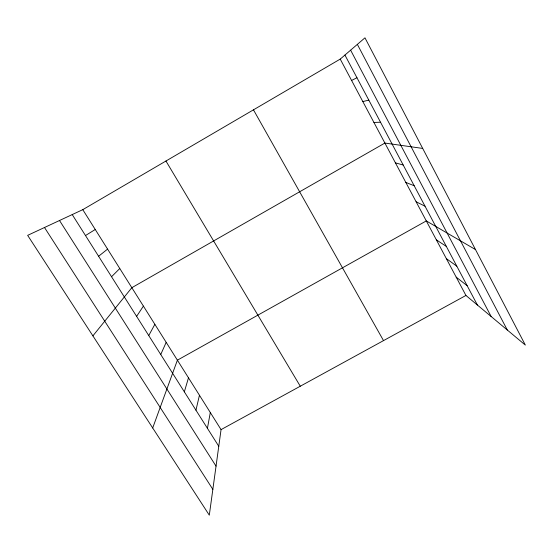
<?xml version="1.0" encoding="UTF-8"?>
<svg xmlns="http://www.w3.org/2000/svg" width="553" height="553" viewBox="0 0 553 553"><rect width="100%" height="100%" fill="white"/><g stroke="black" fill="none" stroke-linecap="round" stroke-linejoin="round"><path stroke-width="0.83" d="M82.777 209.656L221.055 429.626L209.304 515.175L27.65 235.357L82.777 209.656L340.233 59.095L364.966 37.825L525.35 345.093L465.937 295.454L340.233 59.095M207.423 428.312L210.306 412.531M195.949 410.174L199.453 395.257M184.349 391.835L188.483 377.803M152.697 427.974L177.395 360.169L426.301 220.93L475.483 249.562M160.75 354.528L166.183 342.342M148.75 335.56L154.861 324.321M136.612 316.371L143.407 306.106M92.897 335.858L131.835 287.691L384.888 143.061L422.699 148.425M111.547 276.735L119.78 268.516M98.593 256.26L107.586 249.113M85.494 235.543L95.254 229.495M221.055 429.626L465.937 295.454M351.597 80.455L356.948 77.731M362.823 101.565L368.816 100.121M373.918 122.434L380.533 122.241M395.416 162.852L403.213 165.036M405.826 182.428L414.183 185.739M416.119 201.783L425.029 206.2M436.372 239.864L446.34 246.417M446.333 258.597L456.813 266.187M456.184 277.122L467.167 285.721M44.503 227.504L212.85 489.37M59.51 220.502L216.043 466.138M72.229 214.578L218.767 446.257M165.948 161.02L300.272 386.222M253.468 109.84L383.512 340.613M344.934 55.058L477.405 305.042M350.616 50.171L491.168 316.537M357.356 44.371L507.322 330.03"/></g></svg>
